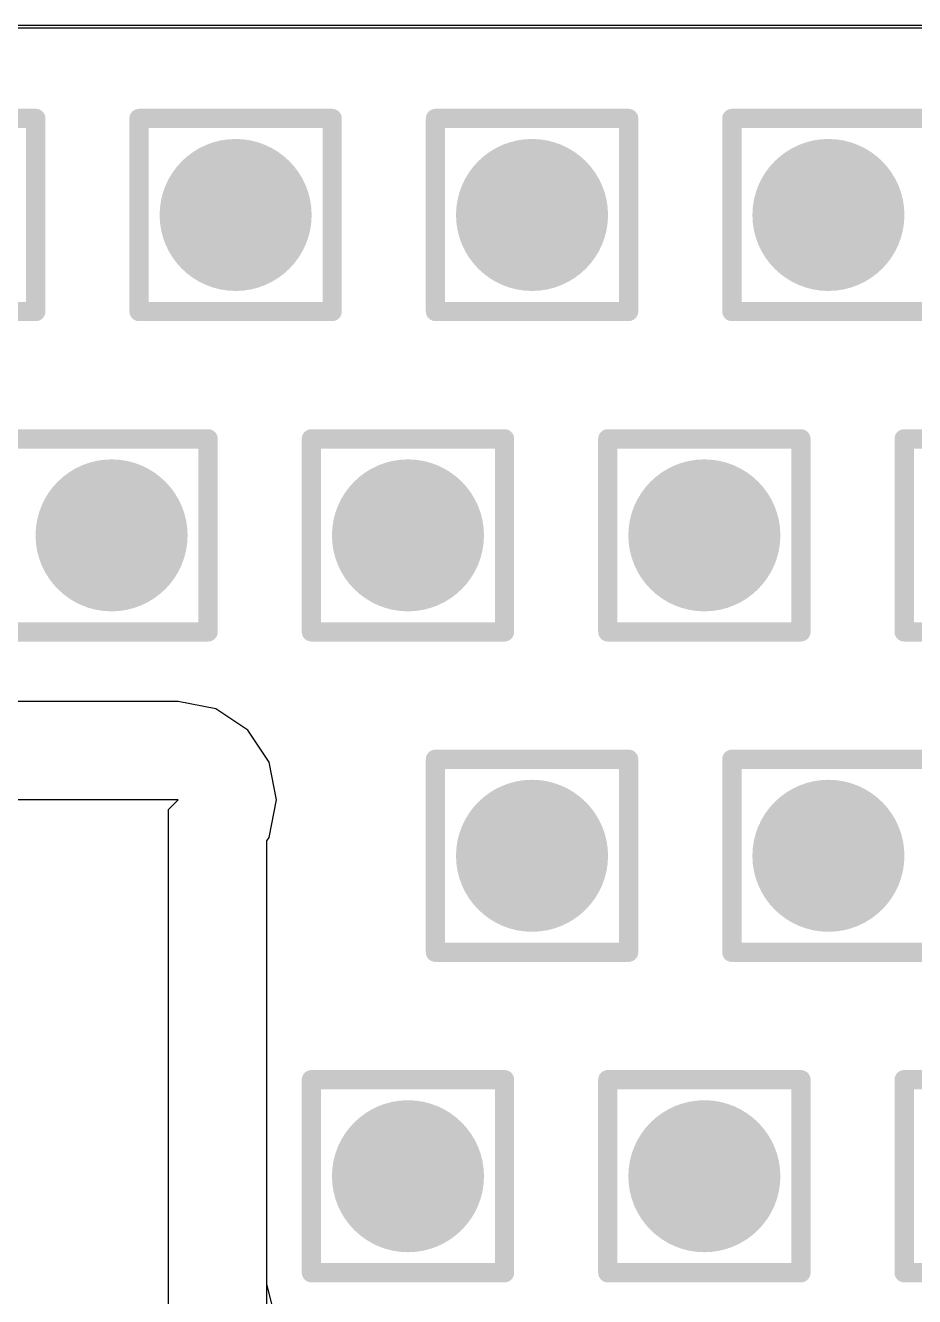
# Model space of a CAD drawing. Header units: inches. Extents: x -12 to 5355, y -7 to 5366.
# Drawn here: x 10.241 to 12.58, y 59.018 to 62.363 of the extents above; entities that cross this region are included whole.
import ezdxf

# ---------------------------------------------------------------- set-up
doc = ezdxf.new("R2010")
doc.units = ezdxf.units.IN
for name, color, linetype in [('BOTTOM LAYER', 5, 'Continuous'), ('Drill Drawing', 1, 'Continuous'), ('GROUND1', 16, 'Continuous'), ('GROUND2', 156, 'Continuous'), ('Keep-Out Layer', 6, 'Continuous'), ('Multi-Layer', 9, 'Continuous'), ('POWER', 76, 'Continuous'), ('SIGNAL', 90, 'Continuous'), ('TOP LAYER', 1, 'Continuous'), ('Via Holes', 16, 'Continuous')]:
    doc.layers.add(name, color=color, linetype=linetype)

# ---------------------------------------------------------------- blocks, each defined once
blk = doc.blocks.new('FR01_S4_210_DF_41')
at = {"layer": 'Multi-Layer'}
blk.add_line((15.3999, -10.4999), (-19.0246, -10.5), dxfattribs=at)

msp = doc.modelspace()

# ---------------------------------------------------------------- hatches: boundary and pattern name
at = {"layer": 'BOTTOM LAYER'}
h = msp.add_hatch(color=5, dxfattribs=at)
edge = h.paths.add_edge_path()
edge.add_arc((10.7937, 61.8642), 0.2, 0, 360)
h = msp.add_hatch(color=5, dxfattribs=at)
edge = h.paths.add_edge_path()
edge.add_arc((11.5735, 61.8642), 0.2, 0, 360)
h = msp.add_hatch(color=5, dxfattribs=at)
edge = h.paths.add_edge_path()
edge.add_arc((12.3533, 61.8642), 0.2, 0, 360)
h = msp.add_hatch(color=5, dxfattribs=at)
edge = h.paths.add_edge_path()
edge.add_arc((10.4673, 61.021), 0.2, 0, 360)
h = msp.add_hatch(color=5, dxfattribs=at)
edge = h.paths.add_edge_path()
edge.add_arc((11.2471, 61.021), 0.2, 0, 360)
h = msp.add_hatch(color=5, dxfattribs=at)
edge = h.paths.add_edge_path()
edge.add_arc((12.0269, 61.021), 0.2, 0, 360)
h = msp.add_hatch(color=5, dxfattribs=at)
edge = h.paths.add_edge_path()
edge.add_arc((11.5735, 60.1777), 0.2, 0, 360)
h = msp.add_hatch(color=5, dxfattribs=at)
edge = h.paths.add_edge_path()
edge.add_arc((12.3533, 60.1777), 0.2, 0, 360)
h = msp.add_hatch(color=5, dxfattribs=at)
edge = h.paths.add_edge_path()
edge.add_arc((11.2471, 59.3344), 0.2, 0, 360)
h = msp.add_hatch(color=5, dxfattribs=at)
edge = h.paths.add_edge_path()
edge.add_arc((12.0269, 59.3344), 0.2, 0, 360)
at = {"layer": 'GROUND1'}
h = msp.add_hatch(color=16, dxfattribs=at)
edge = h.paths.add_edge_path()
edge.add_arc((10.7937, 61.8642), 0.2, 0, 360)
h = msp.add_hatch(color=16, dxfattribs=at)
edge = h.paths.add_edge_path()
edge.add_arc((11.5735, 61.8642), 0.2, 0, 360)
h = msp.add_hatch(color=16, dxfattribs=at)
edge = h.paths.add_edge_path()
edge.add_arc((12.3533, 61.8642), 0.2, 0, 360)
h = msp.add_hatch(color=16, dxfattribs=at)
edge = h.paths.add_edge_path()
edge.add_arc((10.4673, 61.021), 0.2, 0, 360)
h = msp.add_hatch(color=16, dxfattribs=at)
edge = h.paths.add_edge_path()
edge.add_arc((11.2471, 61.021), 0.2, 0, 360)
h = msp.add_hatch(color=16, dxfattribs=at)
edge = h.paths.add_edge_path()
edge.add_arc((12.0269, 61.021), 0.2, 0, 360)
h = msp.add_hatch(color=16, dxfattribs=at)
edge = h.paths.add_edge_path()
edge.add_arc((11.5735, 60.1777), 0.2, 0, 360)
h = msp.add_hatch(color=16, dxfattribs=at)
edge = h.paths.add_edge_path()
edge.add_arc((12.3533, 60.1777), 0.2, 0, 360)
h = msp.add_hatch(color=16, dxfattribs=at)
edge = h.paths.add_edge_path()
edge.add_arc((11.2471, 59.3344), 0.2, 0, 360)
h = msp.add_hatch(color=16, dxfattribs=at)
edge = h.paths.add_edge_path()
edge.add_arc((12.0269, 59.3344), 0.2, 0, 360)
at = {"layer": 'GROUND2'}
h = msp.add_hatch(color=156, dxfattribs=at)
edge = h.paths.add_edge_path()
edge.add_arc((10.7937, 61.8642), 0.2, 0, 360)
h = msp.add_hatch(color=156, dxfattribs=at)
edge = h.paths.add_edge_path()
edge.add_arc((11.5735, 61.8642), 0.2, 0, 360)
h = msp.add_hatch(color=156, dxfattribs=at)
edge = h.paths.add_edge_path()
edge.add_arc((12.3533, 61.8642), 0.2, 0, 360)
h = msp.add_hatch(color=156, dxfattribs=at)
edge = h.paths.add_edge_path()
edge.add_arc((10.4673, 61.021), 0.2, 0, 360)
h = msp.add_hatch(color=156, dxfattribs=at)
edge = h.paths.add_edge_path()
edge.add_arc((11.2471, 61.021), 0.2, 0, 360)
h = msp.add_hatch(color=156, dxfattribs=at)
edge = h.paths.add_edge_path()
edge.add_arc((12.0269, 61.021), 0.2, 0, 360)
h = msp.add_hatch(color=156, dxfattribs=at)
edge = h.paths.add_edge_path()
edge.add_arc((11.5735, 60.1777), 0.2, 0, 360)
h = msp.add_hatch(color=156, dxfattribs=at)
edge = h.paths.add_edge_path()
edge.add_arc((12.3533, 60.1777), 0.2, 0, 360)
h = msp.add_hatch(color=156, dxfattribs=at)
edge = h.paths.add_edge_path()
edge.add_arc((11.2471, 59.3344), 0.2, 0, 360)
h = msp.add_hatch(color=156, dxfattribs=at)
edge = h.paths.add_edge_path()
edge.add_arc((12.0269, 59.3344), 0.2, 0, 360)
at = {"layer": 'POWER'}
h = msp.add_hatch(color=76, dxfattribs=at)
edge = h.paths.add_edge_path()
edge.add_arc((10.7937, 61.8642), 0.2, 0, 360)
h = msp.add_hatch(color=76, dxfattribs=at)
edge = h.paths.add_edge_path()
edge.add_arc((11.5735, 61.8642), 0.2, 0, 360)
h = msp.add_hatch(color=76, dxfattribs=at)
edge = h.paths.add_edge_path()
edge.add_arc((12.3533, 61.8642), 0.2, 0, 360)
h = msp.add_hatch(color=76, dxfattribs=at)
edge = h.paths.add_edge_path()
edge.add_arc((10.4673, 61.021), 0.2, 0, 360)
h = msp.add_hatch(color=76, dxfattribs=at)
edge = h.paths.add_edge_path()
edge.add_arc((11.2471, 61.021), 0.2, 0, 360)
h = msp.add_hatch(color=76, dxfattribs=at)
edge = h.paths.add_edge_path()
edge.add_arc((12.0269, 61.021), 0.2, 0, 360)
h = msp.add_hatch(color=76, dxfattribs=at)
edge = h.paths.add_edge_path()
edge.add_arc((11.5735, 60.1777), 0.2, 0, 360)
h = msp.add_hatch(color=76, dxfattribs=at)
edge = h.paths.add_edge_path()
edge.add_arc((12.3533, 60.1777), 0.2, 0, 360)
h = msp.add_hatch(color=76, dxfattribs=at)
edge = h.paths.add_edge_path()
edge.add_arc((11.2471, 59.3344), 0.2, 0, 360)
h = msp.add_hatch(color=76, dxfattribs=at)
edge = h.paths.add_edge_path()
edge.add_arc((12.0269, 59.3344), 0.2, 0, 360)
at = {"layer": 'SIGNAL'}
h = msp.add_hatch(color=90, dxfattribs=at)
edge = h.paths.add_edge_path()
edge.add_arc((10.7937, 61.8642), 0.2, 0, 360)
h = msp.add_hatch(color=90, dxfattribs=at)
edge = h.paths.add_edge_path()
edge.add_arc((11.5735, 61.8642), 0.2, 0, 360)
h = msp.add_hatch(color=90, dxfattribs=at)
edge = h.paths.add_edge_path()
edge.add_arc((12.3533, 61.8642), 0.2, 0, 360)
h = msp.add_hatch(color=90, dxfattribs=at)
edge = h.paths.add_edge_path()
edge.add_arc((10.4673, 61.021), 0.2, 0, 360)
h = msp.add_hatch(color=90, dxfattribs=at)
edge = h.paths.add_edge_path()
edge.add_arc((11.2471, 61.021), 0.2, 0, 360)
h = msp.add_hatch(color=90, dxfattribs=at)
edge = h.paths.add_edge_path()
edge.add_arc((12.0269, 61.021), 0.2, 0, 360)
h = msp.add_hatch(color=90, dxfattribs=at)
edge = h.paths.add_edge_path()
edge.add_arc((11.5735, 60.1777), 0.2, 0, 360)
h = msp.add_hatch(color=90, dxfattribs=at)
edge = h.paths.add_edge_path()
edge.add_arc((12.3533, 60.1777), 0.2, 0, 360)
h = msp.add_hatch(color=90, dxfattribs=at)
edge = h.paths.add_edge_path()
edge.add_arc((11.2471, 59.3344), 0.2, 0, 360)
h = msp.add_hatch(color=90, dxfattribs=at)
edge = h.paths.add_edge_path()
edge.add_arc((12.0269, 59.3344), 0.2, 0, 360)
at = {"layer": 'TOP LAYER'}
h = msp.add_hatch(color=1, dxfattribs=at)
edge = h.paths.add_edge_path()
edge.add_arc((10.7937, 61.8642), 0.2, 0, 360)
h = msp.add_hatch(color=1, dxfattribs=at)
edge = h.paths.add_edge_path()
edge.add_arc((11.5735, 61.8642), 0.2, 0, 360)
h = msp.add_hatch(color=1, dxfattribs=at)
edge = h.paths.add_edge_path()
edge.add_arc((12.3533, 61.8642), 0.2, 0, 360)
h = msp.add_hatch(color=1, dxfattribs=at)
edge = h.paths.add_edge_path()
edge.add_arc((10.4673, 61.021), 0.2, 0, 360)
h = msp.add_hatch(color=1, dxfattribs=at)
edge = h.paths.add_edge_path()
edge.add_arc((11.2471, 61.021), 0.2, 0, 360)
h = msp.add_hatch(color=1, dxfattribs=at)
edge = h.paths.add_edge_path()
edge.add_arc((12.0269, 61.021), 0.2, 0, 360)
h = msp.add_hatch(color=1, dxfattribs=at)
edge = h.paths.add_edge_path()
edge.add_arc((11.5735, 60.1777), 0.2, 0, 360)
h = msp.add_hatch(color=1, dxfattribs=at)
edge = h.paths.add_edge_path()
edge.add_arc((12.3533, 60.1777), 0.2, 0, 360)
h = msp.add_hatch(color=1, dxfattribs=at)
edge = h.paths.add_edge_path()
edge.add_arc((11.2471, 59.3344), 0.2, 0, 360)
h = msp.add_hatch(color=1, dxfattribs=at)
edge = h.paths.add_edge_path()
edge.add_arc((12.0269, 59.3344), 0.2, 0, 360)
at = {"layer": 'Via Holes'}
h = msp.add_hatch(color=7, dxfattribs=at)
edge = h.paths.add_edge_path()
edge.add_arc((10.7937, 61.8642), 0.1, 0, 360)
h = msp.add_hatch(color=7, dxfattribs=at)
edge = h.paths.add_edge_path()
edge.add_arc((11.5735, 61.8642), 0.1, 0, 360)
h = msp.add_hatch(color=7, dxfattribs=at)
edge = h.paths.add_edge_path()
edge.add_arc((12.3533, 61.8642), 0.1, 0, 360)
h = msp.add_hatch(color=7, dxfattribs=at)
edge = h.paths.add_edge_path()
edge.add_arc((10.4673, 61.021), 0.1, 0, 360)
h = msp.add_hatch(color=7, dxfattribs=at)
edge = h.paths.add_edge_path()
edge.add_arc((11.2471, 61.021), 0.1, 0, 360)
h = msp.add_hatch(color=7, dxfattribs=at)
edge = h.paths.add_edge_path()
edge.add_arc((12.0269, 61.021), 0.1, 0, 360)
h = msp.add_hatch(color=7, dxfattribs=at)
edge = h.paths.add_edge_path()
edge.add_arc((11.5735, 60.1777), 0.1, 0, 360)
h = msp.add_hatch(color=7, dxfattribs=at)
edge = h.paths.add_edge_path()
edge.add_arc((12.3533, 60.1777), 0.1, 0, 360)
h = msp.add_hatch(color=7, dxfattribs=at)
edge = h.paths.add_edge_path()
edge.add_arc((11.2471, 59.3344), 0.1, 0, 360)
h = msp.add_hatch(color=7, dxfattribs=at)
edge = h.paths.add_edge_path()
edge.add_arc((12.0269, 59.3344), 0.1, 0, 360)

# ---------------------------------------------------------------- linework, layer by layer
at = {"layer": 'BOTTOM LAYER'}
for p, q in [((0.259, 62.357), (34.8692, 62.357)), ((10.6426, 60.584), (0.259, 60.584)), ((10.7417, 60.5643), (10.6426, 60.584)), ((10.8257, 60.5081), (10.7417, 60.5643)), ((10.8819, 60.4241), (10.8257, 60.5081)), ((10.9016, 60.325), (10.8819, 60.4241)), ((10.8819, 60.2259), (10.9016, 60.325)), ((10.8762, 60.2174), (10.8819, 60.2259)), ((10.8762, 33.914), (10.8762, 60.2174))]:
    msp.add_line(p, q, dxfattribs=at)
at = {"layer": 'Drill Drawing'}
for points in [[(9.7599, 62.1182, 0.0508, 0.0508, 0), (10.2679, 62.1182, 0.0508, 0.0508, 0)], [(10.2679, 61.6102, 0.0508, 0.0508, 0), (10.2679, 62.1182, 0.0508, 0.0508, 0)], [(10.5397, 62.1182, 0.0508, 0.0508, 0), (11.0477, 62.1182, 0.0508, 0.0508, 0)], [(10.5397, 61.6102, 0.0508, 0.0508, 0), (10.5397, 62.1182, 0.0508, 0.0508, 0)], [(11.0477, 61.6102, 0.0508, 0.0508, 0), (11.0477, 62.1182, 0.0508, 0.0508, 0)], [(11.3195, 62.1182, 0.0508, 0.0508, 0), (11.8275, 62.1182, 0.0508, 0.0508, 0)], [(11.3195, 61.6102, 0.0508, 0.0508, 0), (11.3195, 62.1182, 0.0508, 0.0508, 0)], [(11.8275, 61.6102, 0.0508, 0.0508, 0), (11.8275, 62.1182, 0.0508, 0.0508, 0)], [(12.0993, 62.1182, 0.0508, 0.0508, 0), (12.6073, 62.1182, 0.0508, 0.0508, 0)], [(12.0993, 61.6102, 0.0508, 0.0508, 0), (12.0993, 62.1182, 0.0508, 0.0508, 0)], [(9.7599, 61.6102, 0.0508, 0.0508, 0), (10.2679, 61.6102, 0.0508, 0.0508, 0)], [(10.5397, 61.6102, 0.0508, 0.0508, 0), (11.0477, 61.6102, 0.0508, 0.0508, 0)], [(11.3195, 61.6102, 0.0508, 0.0508, 0), (11.8275, 61.6102, 0.0508, 0.0508, 0)], [(12.0993, 61.6102, 0.0508, 0.0508, 0), (12.6073, 61.6102, 0.0508, 0.0508, 0)], [(10.2133, 61.275, 0.0508, 0.0508, 0), (10.7213, 61.275, 0.0508, 0.0508, 0)], [(10.7213, 60.767, 0.0508, 0.0508, 0), (10.7213, 61.275, 0.0508, 0.0508, 0)], [(10.9931, 61.275, 0.0508, 0.0508, 0), (11.5011, 61.275, 0.0508, 0.0508, 0)], [(10.9931, 60.767, 0.0508, 0.0508, 0), (10.9931, 61.275, 0.0508, 0.0508, 0)], [(11.5011, 60.767, 0.0508, 0.0508, 0), (11.5011, 61.275, 0.0508, 0.0508, 0)], [(11.7729, 61.275, 0.0508, 0.0508, 0), (12.2809, 61.275, 0.0508, 0.0508, 0)], [(11.7729, 60.767, 0.0508, 0.0508, 0), (11.7729, 61.275, 0.0508, 0.0508, 0)], [(12.2809, 60.767, 0.0508, 0.0508, 0), (12.2809, 61.275, 0.0508, 0.0508, 0)], [(12.5527, 61.275, 0.0508, 0.0508, 0), (13.0607, 61.275, 0.0508, 0.0508, 0)], [(12.5527, 60.767, 0.0508, 0.0508, 0), (12.5527, 61.275, 0.0508, 0.0508, 0)], [(10.2133, 60.767, 0.0508, 0.0508, 0), (10.7213, 60.767, 0.0508, 0.0508, 0)], [(10.9931, 60.767, 0.0508, 0.0508, 0), (11.5011, 60.767, 0.0508, 0.0508, 0)], [(11.7729, 60.767, 0.0508, 0.0508, 0), (12.2809, 60.767, 0.0508, 0.0508, 0)], [(12.5527, 60.767, 0.0508, 0.0508, 0), (13.0607, 60.767, 0.0508, 0.0508, 0)], [(11.3195, 60.4317, 0.0508, 0.0508, 0), (11.8275, 60.4317, 0.0508, 0.0508, 0)], [(11.3195, 59.9237, 0.0508, 0.0508, 0), (11.3195, 60.4317, 0.0508, 0.0508, 0)], [(11.8275, 59.9237, 0.0508, 0.0508, 0), (11.8275, 60.4317, 0.0508, 0.0508, 0)], [(12.0993, 60.4317, 0.0508, 0.0508, 0), (12.6073, 60.4317, 0.0508, 0.0508, 0)], [(12.0993, 59.9237, 0.0508, 0.0508, 0), (12.0993, 60.4317, 0.0508, 0.0508, 0)], [(11.3195, 59.9237, 0.0508, 0.0508, 0), (11.8275, 59.9237, 0.0508, 0.0508, 0)], [(12.0993, 59.9237, 0.0508, 0.0508, 0), (12.6073, 59.9237, 0.0508, 0.0508, 0)], [(10.9931, 59.5884, 0.0508, 0.0508, 0), (11.5011, 59.5884, 0.0508, 0.0508, 0)], [(10.9931, 59.0804, 0.0508, 0.0508, 0), (10.9931, 59.5884, 0.0508, 0.0508, 0)], [(11.5011, 59.0804, 0.0508, 0.0508, 0), (11.5011, 59.5884, 0.0508, 0.0508, 0)], [(11.7729, 59.5884, 0.0508, 0.0508, 0), (12.2809, 59.5884, 0.0508, 0.0508, 0)], [(11.7729, 59.0804, 0.0508, 0.0508, 0), (11.7729, 59.5884, 0.0508, 0.0508, 0)], [(12.2809, 59.0804, 0.0508, 0.0508, 0), (12.2809, 59.5884, 0.0508, 0.0508, 0)], [(12.5527, 59.5884, 0.0508, 0.0508, 0), (13.0607, 59.5884, 0.0508, 0.0508, 0)], [(12.5527, 59.0804, 0.0508, 0.0508, 0), (12.5527, 59.5884, 0.0508, 0.0508, 0)], [(10.9931, 59.0804, 0.0508, 0.0508, 0), (11.5011, 59.0804, 0.0508, 0.0508, 0)], [(11.7729, 59.0804, 0.0508, 0.0508, 0), (12.2809, 59.0804, 0.0508, 0.0508, 0)], [(12.5527, 59.0804, 0.0508, 0.0508, 0), (13.0607, 59.0804, 0.0508, 0.0508, 0)]]:
    msp.add_lwpolyline(points, format="xyseb", dxfattribs=at)
for points in [[(10.2552, 62.1182, 0.0254, 0.0254, 1), (10.2806, 62.1182, 0.0254, 0.0254, 1)], [(10.2552, 62.1182, 0.0254, 0.0254, 1), (10.2806, 62.1182, 0.0254, 0.0254, 1)], [(10.527, 62.1182, 0.0254, 0.0254, 1), (10.5524, 62.1182, 0.0254, 0.0254, 1)], [(10.527, 62.1182, 0.0254, 0.0254, 1), (10.5524, 62.1182, 0.0254, 0.0254, 1)], [(11.035, 62.1182, 0.0254, 0.0254, 1), (11.0604, 62.1182, 0.0254, 0.0254, 1)], [(11.035, 62.1182, 0.0254, 0.0254, 1), (11.0604, 62.1182, 0.0254, 0.0254, 1)], [(11.3068, 62.1182, 0.0254, 0.0254, 1), (11.3322, 62.1182, 0.0254, 0.0254, 1)], [(11.3068, 62.1182, 0.0254, 0.0254, 1), (11.3322, 62.1182, 0.0254, 0.0254, 1)], [(11.8148, 62.1182, 0.0254, 0.0254, 1), (11.8402, 62.1182, 0.0254, 0.0254, 1)], [(11.8148, 62.1182, 0.0254, 0.0254, 1), (11.8402, 62.1182, 0.0254, 0.0254, 1)], [(12.0866, 62.1182, 0.0254, 0.0254, 1), (12.112, 62.1182, 0.0254, 0.0254, 1)], [(12.0866, 62.1182, 0.0254, 0.0254, 1), (12.112, 62.1182, 0.0254, 0.0254, 1)], [(10.2552, 61.6102, 0.0254, 0.0254, 1), (10.2806, 61.6102, 0.0254, 0.0254, 1)], [(10.2552, 61.6102, 0.0254, 0.0254, 1), (10.2806, 61.6102, 0.0254, 0.0254, 1)], [(10.527, 61.6102, 0.0254, 0.0254, 1), (10.5524, 61.6102, 0.0254, 0.0254, 1)], [(10.527, 61.6102, 0.0254, 0.0254, 1), (10.5524, 61.6102, 0.0254, 0.0254, 1)], [(11.035, 61.6102, 0.0254, 0.0254, 1), (11.0604, 61.6102, 0.0254, 0.0254, 1)], [(11.035, 61.6102, 0.0254, 0.0254, 1), (11.0604, 61.6102, 0.0254, 0.0254, 1)], [(11.3068, 61.6102, 0.0254, 0.0254, 1), (11.3322, 61.6102, 0.0254, 0.0254, 1)], [(11.3068, 61.6102, 0.0254, 0.0254, 1), (11.3322, 61.6102, 0.0254, 0.0254, 1)], [(11.8148, 61.6102, 0.0254, 0.0254, 1), (11.8402, 61.6102, 0.0254, 0.0254, 1)], [(11.8148, 61.6102, 0.0254, 0.0254, 1), (11.8402, 61.6102, 0.0254, 0.0254, 1)], [(12.0866, 61.6102, 0.0254, 0.0254, 1), (12.112, 61.6102, 0.0254, 0.0254, 1)], [(12.0866, 61.6102, 0.0254, 0.0254, 1), (12.112, 61.6102, 0.0254, 0.0254, 1)], [(10.7086, 61.275, 0.0254, 0.0254, 1), (10.734, 61.275, 0.0254, 0.0254, 1)], [(10.7086, 61.275, 0.0254, 0.0254, 1), (10.734, 61.275, 0.0254, 0.0254, 1)], [(10.9804, 61.275, 0.0254, 0.0254, 1), (11.0058, 61.275, 0.0254, 0.0254, 1)], [(10.9804, 61.275, 0.0254, 0.0254, 1), (11.0058, 61.275, 0.0254, 0.0254, 1)], [(11.4884, 61.275, 0.0254, 0.0254, 1), (11.5138, 61.275, 0.0254, 0.0254, 1)], [(11.4884, 61.275, 0.0254, 0.0254, 1), (11.5138, 61.275, 0.0254, 0.0254, 1)], [(11.7602, 61.275, 0.0254, 0.0254, 1), (11.7856, 61.275, 0.0254, 0.0254, 1)], [(11.7602, 61.275, 0.0254, 0.0254, 1), (11.7856, 61.275, 0.0254, 0.0254, 1)], [(12.2682, 61.275, 0.0254, 0.0254, 1), (12.2936, 61.275, 0.0254, 0.0254, 1)], [(12.2682, 61.275, 0.0254, 0.0254, 1), (12.2936, 61.275, 0.0254, 0.0254, 1)], [(12.54, 61.275, 0.0254, 0.0254, 1), (12.5654, 61.275, 0.0254, 0.0254, 1)], [(12.54, 61.275, 0.0254, 0.0254, 1), (12.5654, 61.275, 0.0254, 0.0254, 1)], [(10.7086, 60.767, 0.0254, 0.0254, 1), (10.734, 60.767, 0.0254, 0.0254, 1)], [(10.7086, 60.767, 0.0254, 0.0254, 1), (10.734, 60.767, 0.0254, 0.0254, 1)], [(10.9804, 60.767, 0.0254, 0.0254, 1), (11.0058, 60.767, 0.0254, 0.0254, 1)], [(10.9804, 60.767, 0.0254, 0.0254, 1), (11.0058, 60.767, 0.0254, 0.0254, 1)], [(11.4884, 60.767, 0.0254, 0.0254, 1), (11.5138, 60.767, 0.0254, 0.0254, 1)], [(11.4884, 60.767, 0.0254, 0.0254, 1), (11.5138, 60.767, 0.0254, 0.0254, 1)], [(11.7602, 60.767, 0.0254, 0.0254, 1), (11.7856, 60.767, 0.0254, 0.0254, 1)], [(11.7602, 60.767, 0.0254, 0.0254, 1), (11.7856, 60.767, 0.0254, 0.0254, 1)], [(12.2682, 60.767, 0.0254, 0.0254, 1), (12.2936, 60.767, 0.0254, 0.0254, 1)], [(12.2682, 60.767, 0.0254, 0.0254, 1), (12.2936, 60.767, 0.0254, 0.0254, 1)], [(12.54, 60.767, 0.0254, 0.0254, 1), (12.5654, 60.767, 0.0254, 0.0254, 1)], [(12.54, 60.767, 0.0254, 0.0254, 1), (12.5654, 60.767, 0.0254, 0.0254, 1)], [(11.3068, 60.4317, 0.0254, 0.0254, 1), (11.3322, 60.4317, 0.0254, 0.0254, 1)], [(11.3068, 60.4317, 0.0254, 0.0254, 1), (11.3322, 60.4317, 0.0254, 0.0254, 1)], [(11.8148, 60.4317, 0.0254, 0.0254, 1), (11.8402, 60.4317, 0.0254, 0.0254, 1)], [(11.8148, 60.4317, 0.0254, 0.0254, 1), (11.8402, 60.4317, 0.0254, 0.0254, 1)], [(12.0866, 60.4317, 0.0254, 0.0254, 1), (12.112, 60.4317, 0.0254, 0.0254, 1)], [(12.0866, 60.4317, 0.0254, 0.0254, 1), (12.112, 60.4317, 0.0254, 0.0254, 1)], [(11.3068, 59.9237, 0.0254, 0.0254, 1), (11.3322, 59.9237, 0.0254, 0.0254, 1)], [(11.3068, 59.9237, 0.0254, 0.0254, 1), (11.3322, 59.9237, 0.0254, 0.0254, 1)], [(11.8148, 59.9237, 0.0254, 0.0254, 1), (11.8402, 59.9237, 0.0254, 0.0254, 1)], [(11.8148, 59.9237, 0.0254, 0.0254, 1), (11.8402, 59.9237, 0.0254, 0.0254, 1)], [(12.0866, 59.9237, 0.0254, 0.0254, 1), (12.112, 59.9237, 0.0254, 0.0254, 1)], [(12.0866, 59.9237, 0.0254, 0.0254, 1), (12.112, 59.9237, 0.0254, 0.0254, 1)], [(10.9804, 59.5884, 0.0254, 0.0254, 1), (11.0058, 59.5884, 0.0254, 0.0254, 1)], [(10.9804, 59.5884, 0.0254, 0.0254, 1), (11.0058, 59.5884, 0.0254, 0.0254, 1)], [(11.4884, 59.5884, 0.0254, 0.0254, 1), (11.5138, 59.5884, 0.0254, 0.0254, 1)], [(11.4884, 59.5884, 0.0254, 0.0254, 1), (11.5138, 59.5884, 0.0254, 0.0254, 1)], [(11.7602, 59.5884, 0.0254, 0.0254, 1), (11.7856, 59.5884, 0.0254, 0.0254, 1)], [(11.7602, 59.5884, 0.0254, 0.0254, 1), (11.7856, 59.5884, 0.0254, 0.0254, 1)], [(12.2682, 59.5884, 0.0254, 0.0254, 1), (12.2936, 59.5884, 0.0254, 0.0254, 1)], [(12.2682, 59.5884, 0.0254, 0.0254, 1), (12.2936, 59.5884, 0.0254, 0.0254, 1)], [(12.54, 59.5884, 0.0254, 0.0254, 1), (12.5654, 59.5884, 0.0254, 0.0254, 1)], [(12.54, 59.5884, 0.0254, 0.0254, 1), (12.5654, 59.5884, 0.0254, 0.0254, 1)], [(10.9804, 59.0804, 0.0254, 0.0254, 1), (11.0058, 59.0804, 0.0254, 0.0254, 1)], [(10.9804, 59.0804, 0.0254, 0.0254, 1), (11.0058, 59.0804, 0.0254, 0.0254, 1)], [(11.4884, 59.0804, 0.0254, 0.0254, 1), (11.5138, 59.0804, 0.0254, 0.0254, 1)], [(11.4884, 59.0804, 0.0254, 0.0254, 1), (11.5138, 59.0804, 0.0254, 0.0254, 1)], [(11.7602, 59.0804, 0.0254, 0.0254, 1), (11.7856, 59.0804, 0.0254, 0.0254, 1)], [(11.7602, 59.0804, 0.0254, 0.0254, 1), (11.7856, 59.0804, 0.0254, 0.0254, 1)], [(12.2682, 59.0804, 0.0254, 0.0254, 1), (12.2936, 59.0804, 0.0254, 0.0254, 1)], [(12.2682, 59.0804, 0.0254, 0.0254, 1), (12.2936, 59.0804, 0.0254, 0.0254, 1)], [(12.54, 59.0804, 0.0254, 0.0254, 1), (12.5654, 59.0804, 0.0254, 0.0254, 1)], [(12.54, 59.0804, 0.0254, 0.0254, 1), (12.5654, 59.0804, 0.0254, 0.0254, 1)]]:
    msp.add_lwpolyline(points, format="xyseb", close=True, dxfattribs=at)
at = {"layer": 'GROUND1'}
for p, q in [((0.259, 62.357), (34.8692, 62.357)), ((10.6426, 60.584), (0.259, 60.584)), ((10.7417, 60.5643), (10.6426, 60.584)), ((10.8257, 60.5081), (10.7417, 60.5643)), ((10.8819, 60.4241), (10.8257, 60.5081)), ((10.9016, 60.325), (10.8819, 60.4241)), ((10.8819, 60.2259), (10.9016, 60.325)), ((10.8762, 60.2174), (10.8819, 60.2259)), ((10.8762, 33.8074), (10.8762, 60.2174))]:
    msp.add_line(p, q, dxfattribs=at)
at = {"layer": 'GROUND2'}
for p, q in [((0.259, 62.357), (34.8692, 62.357)), ((10.6426, 60.584), (0.259, 60.584)), ((10.7417, 60.5643), (10.6426, 60.584)), ((10.8257, 60.5081), (10.7417, 60.5643)), ((10.8819, 60.4241), (10.8257, 60.5081)), ((10.9016, 60.325), (10.8819, 60.4241)), ((10.8819, 60.2259), (10.9016, 60.325)), ((10.8762, 60.2174), (10.8819, 60.2259)), ((10.8762, 33.8074), (10.8762, 60.2174))]:
    msp.add_line(p, q, dxfattribs=at)
at = {"layer": 'Keep-Out Layer'}
for p, q in [((10.6426, 60.325), (0.1778, 60.325)), ((10.6172, 60.2996), (10.6426, 60.325)), ((10.6172, 33.8074), (10.6172, 60.2996))]:
    msp.add_line(p, q, dxfattribs=at)
at = {"layer": 'SIGNAL'}
for p, q in [((0.259, 62.357), (34.8692, 62.357)), ((10.6426, 60.584), (0.259, 60.584)), ((10.7417, 60.5643), (10.6426, 60.584)), ((10.8257, 60.5081), (10.7417, 60.5643)), ((10.8819, 60.4241), (10.8257, 60.5081)), ((10.9016, 60.325), (10.8819, 60.4241)), ((10.8819, 60.2259), (10.9016, 60.325)), ((10.8762, 60.2174), (10.8819, 60.2259)), ((10.8762, 33.8074), (10.8762, 60.2174))]:
    msp.add_line(p, q, dxfattribs=at)
at = {"layer": 'TOP LAYER'}
for p, q in [((0.259, 62.357), (33.7309, 62.357)), ((10.6426, 60.584), (0.259, 60.584)), ((10.7417, 60.5643), (10.6426, 60.584)), ((10.8257, 60.5081), (10.7417, 60.5643)), ((10.8819, 60.4241), (10.8257, 60.5081)), ((10.9016, 60.325), (10.8819, 60.4241)), ((10.8819, 60.2259), (10.9016, 60.325)), ((10.8762, 60.2174), (10.8819, 60.2259)), ((10.8762, 59.0507), (10.8762, 60.2174)), ((10.9046, 58.9354), (10.8762, 59.0507))]:
    msp.add_line(p, q, dxfattribs=at)

# ---------------------------------------------------------------- block references
msp.add_blockref('FR01_S4_210_DF_41', (19.217, 72.863))

doc.saveas('drawing.dxf')
